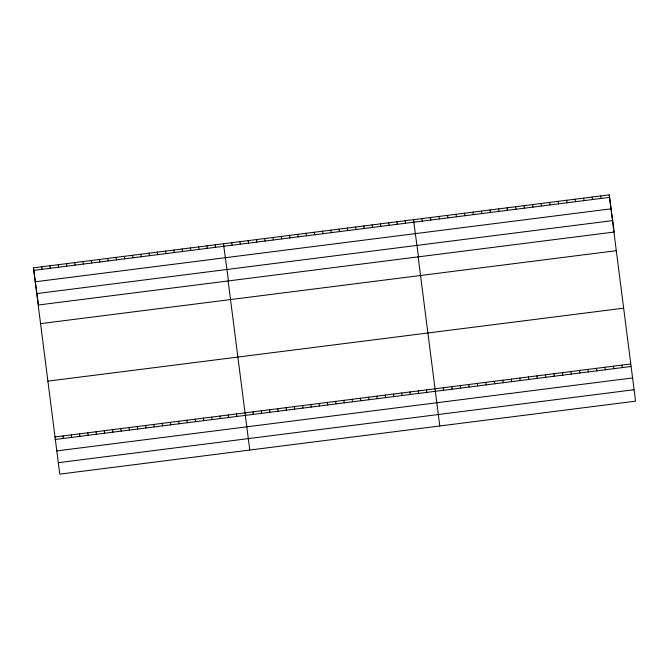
<?xml version="1.0" encoding="UTF-8"?>
<svg xmlns="http://www.w3.org/2000/svg" width="669" height="669" viewBox="0 0 669 669"><rect width="100%" height="100%" fill="white"/><g stroke="black" fill="none" stroke-linecap="round" stroke-linejoin="round"><path stroke-width="1" d="M33.45 267.834L609.233 194.871L614.251 232.018L38.476 304.989L33.45 267.834L59.767 474.129L635.55 401.166L613.749 230.755M33.793 270.351L609.568 197.388M35.332 281.783L611.115 208.82M36.929 293.557L612.704 220.594M40.474 323.654L616.258 250.691M47.716 381.163L623.5 308.2M54.749 436.982L630.524 364.011M55.092 439.491L630.867 366.528M56.631 450.923L632.414 377.96M58.228 462.697L634.003 389.734M600.72 195.95L601.055 198.467M622.019 365.09L622.354 367.607M592.207 197.029L592.55 199.546M613.506 366.169L613.841 368.686M583.694 198.108L584.037 200.625M604.993 367.248L605.336 369.765M575.181 199.186L575.524 201.703M596.48 368.326L596.823 370.843M566.668 200.265L567.011 202.782M587.967 369.405L588.31 371.922M558.163 201.344L558.498 203.861M579.454 370.484L579.797 373.001M549.65 202.423L549.985 204.94M570.95 371.563L571.284 374.08M541.137 203.501L541.48 206.019M562.437 372.641L562.78 375.158M532.624 204.58L532.967 207.097M553.924 373.72L554.266 376.237M524.111 205.659L524.454 208.176M545.411 374.799L545.753 377.316M515.607 206.738L515.941 209.255M536.898 375.878L537.24 378.395M507.094 207.816L507.428 210.334M528.393 376.956L528.727 379.474M498.581 208.895L498.923 211.412M519.88 378.035L520.214 380.552M490.068 209.974L490.41 212.491M511.367 379.114L511.71 381.631M481.555 211.053L481.897 213.57M502.854 380.193L503.197 382.71M473.042 212.132L473.384 214.649M494.341 381.271L494.684 383.789M464.537 213.21L464.871 215.727M485.828 382.35L486.171 384.867M456.024 214.289L456.358 216.806M477.323 383.429L477.658 385.946M447.511 215.368L447.854 217.885M468.81 384.508L469.145 387.025M438.998 216.447L439.341 218.964M460.297 385.587L460.64 388.104M430.485 217.525L430.828 220.042M451.784 386.665L452.127 389.182M421.98 218.604L422.315 221.121M443.271 387.744L443.614 390.261M418.485 256.829L413.467 219.683L413.843 222.668M439.784 425.969L418.108 256.562M405.205 220.728L405.539 223.245M426.504 389.868L426.839 392.385M396.943 221.774L397.286 224.291M418.242 390.913L418.577 393.431M388.681 222.819L389.024 225.336M409.98 391.967L410.323 394.476M380.418 223.872L380.761 226.381M401.718 393.012L402.061 395.521M372.156 224.918L372.499 227.435M393.456 394.058L393.798 396.575M363.894 225.963L364.237 228.48M385.193 395.103L385.536 397.62M355.632 227.008L355.975 229.526M376.931 396.148L377.274 398.665M347.378 228.054L347.713 230.571M368.669 397.194L369.012 399.711M339.116 229.107L339.451 231.616M360.415 398.247L360.75 400.756M330.854 230.153L331.197 232.67M352.153 399.293L352.488 401.81M322.592 231.198L322.935 233.715M343.891 400.338L344.226 402.855M314.33 232.243L314.673 234.76M335.629 401.383L335.972 403.9M306.067 233.289L306.41 235.806M327.367 402.429L327.71 404.946M297.805 234.334L298.148 236.851M319.105 403.482L319.447 405.991M289.543 235.388L289.886 237.896M310.842 404.528L311.185 407.045M281.289 236.433L281.624 238.95M302.58 405.573L302.923 408.09M273.027 237.478L273.362 239.995M294.327 406.618L294.661 409.135M264.765 238.524L265.1 241.041M286.064 407.664L286.399 410.181M256.503 239.569L256.846 242.086M277.802 408.717L278.137 411.226M248.241 240.623L248.584 243.131M269.54 409.763L269.883 412.271M239.979 241.668L240.322 244.185M261.278 410.808L261.621 413.325M231.717 242.713L232.059 245.23M253.016 411.853L253.359 414.37M228.48 280.905L223.454 243.759L223.831 246.752M249.78 450.045L228.104 280.637M215.192 244.804L215.535 247.321M236.492 413.944L236.834 416.461M206.938 245.858L207.273 248.366M228.229 414.997L228.572 417.506M198.676 246.903L199.011 249.412M219.976 416.043L220.31 418.56M190.414 247.948L190.749 250.465M211.713 417.088L212.048 419.605M182.152 248.993L182.495 251.511M203.451 418.133L203.786 420.65M173.89 250.039L174.233 252.556M195.189 419.179L195.532 421.696M165.628 251.084L165.971 253.601M186.927 420.232L187.27 422.741M157.366 252.138L157.708 254.646M178.665 421.278L179.008 423.795M149.103 253.183L149.446 255.7M170.403 422.323L170.746 424.84M140.841 254.228L141.184 256.745M162.141 423.368L162.483 425.885M132.587 255.274L132.922 257.791M153.878 424.414L154.221 426.931M124.325 256.319L124.66 258.836M145.625 425.467L145.959 427.976M116.063 257.373L116.406 259.881M137.362 426.513L137.697 429.021M107.801 258.418L108.144 260.935M129.1 427.558L129.435 430.075M99.539 259.463L99.882 261.98M120.838 428.603L121.181 431.12M91.277 260.509L91.62 263.026M112.576 429.649L112.919 432.166M83.015 261.554L83.357 264.071M104.314 430.694L104.657 433.211M74.752 262.608L75.095 265.116M96.052 431.748L96.395 434.256M66.499 263.653L66.833 266.162M87.79 432.793L88.132 435.31M58.236 264.698L58.571 267.215M79.536 433.838L79.87 436.355M49.974 265.744L50.309 268.261M71.274 434.883L71.608 437.401M41.712 266.789L42.055 269.306M63.011 435.929L63.346 438.446M609.233 194.871L612.244 218.796M612.495 220.787L613.498 228.765"/></g></svg>
